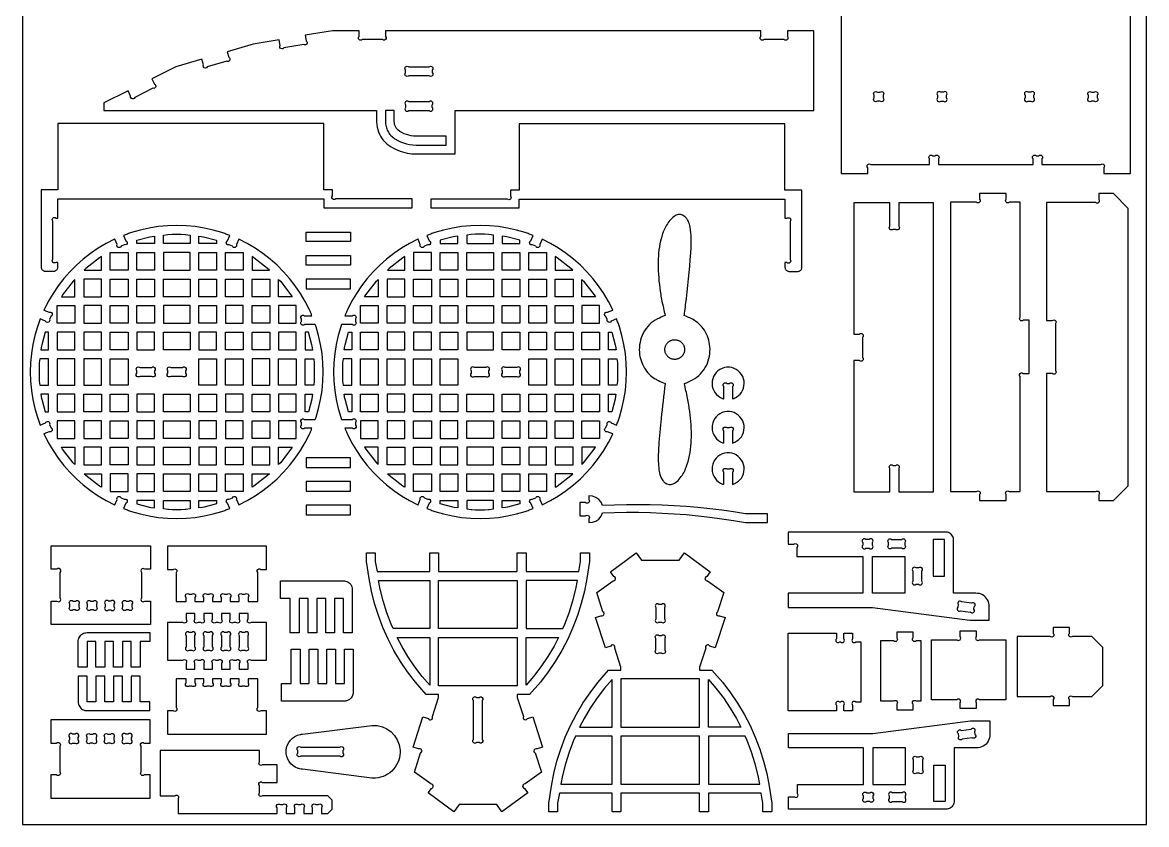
# Model space of a CAD drawing. Extents: x -201 to 561, y -48 to 817.
# Drawn here: x -201 to 561, y -48 to 495 of the extents above; entities that cross this region are included whole.
import ezdxf

# ---------------------------------------------------------------- set-up
doc = ezdxf.new("R2010")
doc.units = 0
doc.header["$MEASUREMENT"] = 0
doc.layers.get('0').update_dxf_attribs({"linetype": 'CONTINUOUS'})
doc.layers.add('SECTIONCUTEDGES', color=18, linetype='CONTINUOUS')

msp = doc.modelspace()

# ---------------------------------------------------------------- linework, layer by layer
for points in [[(560.91, 816.61), (-200.76, 816.61), (-200.76, -48.48), (560.91, -48.48)], [(-159.23, 321.15), (-159.23, 309.15), (-147.23, 309.15), (-147.23, 321.15)], [(-159.23, 303.15), (-159.23, 291.15), (-147.23, 291.15), (-147.23, 303.15)], [(-159.23, 285.15), (-159.23, 273.15), (-147.23, 273.15), (-147.23, 285.15)], [(-123.23, 231.15), (-111.23, 231.15), (-111.23, 243.15), (-123.23, 243.15)], [(-63.23, 243.15), (-63.23, 231.15), (-51.23, 231.15), (-51.23, 243.15)], [(76.31, 243.15), (76.31, 231.15), (64.31, 231.15), (64.31, 243.15)], [(136.31, 231.15), (124.31, 231.15), (124.31, 243.15), (136.31, 243.15)], [(-159.23, 213.15), (-147.23, 213.15), (-147.23, 225.15), (-159.23, 225.15)], [(-123.23, 213.15), (-111.23, 213.15), (-111.23, 225.15), (-123.23, 225.15)], [(136.31, 213.15), (124.31, 213.15), (124.31, 225.15), (136.31, 225.15)], [(-123.23, 189.15), (-123.23, 177.15), (-111.23, 177.15), (-111.23, 189.15)], [(136.31, 189.15), (136.31, 177.15), (124.31, 177.15), (124.31, 189.15)]]:
    msp.add_lwpolyline(points, close=True)
for points in [[(382.42, 445.61), (382.42, 443.85, -1), (380.3, 441.73), (378.55, 441.73, -1), (376.42, 443.85), (376.42, 445.61, -1), (378.55, 447.73), (380.3, 447.73, -1)], [(421.49, 441.73), (423.24, 441.73, 1), (425.36, 443.85), (425.36, 445.61, 1), (423.24, 447.73), (421.49, 447.73, 1), (419.37, 445.61), (419.37, 443.85, 1)], [(480.7, 441.73), (482.46, 441.73, 1), (484.58, 443.85), (484.58, 445.61, 1), (482.46, 447.73), (480.7, 447.73, 1), (478.58, 445.61), (478.58, 443.85, 1)], [(525.39, 441.73), (523.64, 441.73, -1), (521.52, 443.85), (521.52, 445.61, -1), (523.64, 447.73), (525.39, 447.73, -1), (527.52, 445.61), (527.52, 443.85, -1)], [(370.78, 138.68), (373.02, 138.68, 1), (375.14, 140.81), (375.14, 142.56, 1), (373.02, 144.68), (370.78, 144.68, 1), (368.66, 142.56), (368.66, 140.81, 1)], [(-83.92, 71.79), (-83.92, 79.55, 1), (-86.05, 81.67), (-87.8, 81.67, 1), (-89.92, 79.55), (-89.92, 71.79, 1), (-87.8, 69.67), (-86.05, 69.67, 1)], [(-75.8, 69.67), (-74.05, 69.67, 1), (-71.92, 71.79), (-71.92, 79.55, 1), (-74.05, 81.67), (-75.8, 81.67, 1), (-77.92, 79.55), (-77.92, 71.79, 1)], [(-59.92, 71.79), (-59.92, 79.55, 1), (-62.05, 81.67), (-63.8, 81.67, 1), (-65.92, 79.55), (-65.92, 71.79, 1), (-63.8, 69.67), (-62.05, 69.67, 1)], [(-51.8, 69.67), (-50.05, 69.67, 1), (-47.92, 71.79), (-47.92, 79.55, 1), (-50.05, 81.67), (-51.8, 81.67, 1), (-53.92, 79.55), (-53.92, 71.79, 1)], [(230.54, 79.68), (232.29, 79.68, -1), (234.42, 77.56), (234.42, 69.8, -1), (232.29, 67.68), (230.54, 67.68, -1), (228.42, 69.8), (228.42, 77.56, -1)], [(-166.81, 6.72), (-165.05, 6.72, 1), (-162.93, 8.84), (-162.93, 10.59, 1), (-165.05, 12.72), (-166.81, 12.72, 1), (-168.93, 10.59), (-168.93, 8.84, 1)], [(371.19, -26.97), (373.43, -26.97, -1), (375.55, -29.1), (375.55, -30.85, -1), (373.43, -32.97), (371.19, -32.97, -1), (369.07, -30.85), (369.07, -29.1, -1)]]:
    msp.add_lwpolyline(points, format="xyb", close=True)
at = {"layer": 'SECTIONCUTEDGES'}
msp.add_lwpolyline([(353.99, 649.23), (353.99, 392.7), (371.99, 392.7), (371.99, 396.58, -1), (374.12, 398.7), (413.87, 398.7), (413.87, 402.58, -1), (415.99, 404.7), (417.75, 404.7, -1), (419.87, 402.58), (419.87, 398.7), (484.07, 398.7), (484.07, 402.58, -1), (486.19, 404.7), (487.95, 404.7, -1), (490.07, 402.58), (490.07, 398.7), (529.83, 398.7, -1), (531.95, 396.58), (531.95, 392.7), (549.95, 392.7), (549.95, 649.23, -1)], format="xyb", dxfattribs=at)
for points in [[(-145.55, 435.3), (39.18, 435.3, 0.002134), (39.21, 427.61, 0.087341), (40.48, 420.78, 0.074516), (43.43, 415.46, 0.050894), (45.14, 413.64, 0.0521), (50.58, 409.85, 0.105525), (63.13, 406.04, 0.010514), (64.01, 405.99, 0.005257), (65.77, 405.93), (92.36, 405.93), (92.36, 435.3), (335.53, 435.3), (335.53, 489.35), (317.53, 489.35), (317.53, 485.47, -1), (315.41, 483.35), (301.65, 483.35, -1), (299.53, 485.47), (299.53, 489.35), (45.29, 489.35), (45.29, 485.47, -1), (43.17, 483.35), (29.42, 483.35, -1), (27.29, 485.47), (27.29, 489.35), (9.29, 489.35), (-9.1, 486.28), (-8.45, 482.46, -1), (-10.18, 480.01), (-23.74, 477.7, -1), (-26.19, 479.43), (-26.84, 483.26), (-44.49, 480.27), (-62.01, 475.12), (-60.92, 471.4, -1), (-62.35, 468.76), (-75.55, 464.88, -1), (-78.19, 466.32), (-79.28, 470.04), (-96.81, 464.89), (-113.13, 456.69), (-111.39, 453.23, -1), (-112.34, 450.38), (-124.63, 444.21, -1), (-127.48, 445.15), (-129.22, 448.62), (-145.55, 440.43)], [(61, 464.89), (74.76, 464.89, -1), (76.88, 462.77), (76.88, 461.01, -1), (74.76, 458.89), (61, 458.89, -1), (58.87, 461.01), (58.87, 462.77, -1)], [(74.76, 441.3), (61, 441.3, 1), (58.87, 439.18), (58.87, 437.43, 1), (61, 435.3), (74.76, 435.3, 1), (76.88, 437.43), (76.88, 439.18, 1)], [(-187.33, 327.32), (-187.03, 327.06), (-186.7, 326.84), (-186.35, 326.67), (-185.98, 326.54), (-185.6, 326.47), (-185.2, 326.44), (-179.69, 326.44), (-179.3, 326.47), (-178.91, 326.54), (-178.54, 326.67), (-178.19, 326.84), (-177.86, 327.06), (-177.57, 327.32), (-177.31, 327.62), (-177.09, 327.94), (-176.92, 328.29), (-176.79, 328.67), (-176.72, 329.05), (-176.69, 329.44), (-176.69, 332.44), (-178.01, 332.44, -1), (-180.13, 334.56), (-180.13, 360.32, -1), (-178.01, 362.44), (-176.69, 362.44), (-176.69, 375.47), (3.35, 375.47), (3.35, 369.47), (63.39, 369.47), (63.39, 375.47), (11.47, 375.47, -1), (9.35, 377.59), (9.35, 381.47), (3.35, 381.47), (3.35, 426.47), (-176.69, 426.47), (-176.69, 381.47), (-188.2, 381.47), (-188.2, 329.44), (-188.18, 329.05), (-188.1, 328.67), (-187.98, 328.29), (-187.8, 327.94), (-187.58, 327.62)], [(75.85, 369.3), (135.89, 369.3), (135.89, 375.3), (315.93, 375.3), (315.93, 362.27), (317.25, 362.27, -1), (319.37, 360.15), (319.37, 334.39, -1), (317.25, 332.27), (315.93, 332.27), (315.93, 329.27), (315.96, 328.88), (316.03, 328.49), (316.16, 328.12), (316.33, 327.77), (316.55, 327.44), (316.81, 327.15), (317.1, 326.89), (317.43, 326.67), (317.78, 326.5), (318.15, 326.37), (318.54, 326.29), (318.93, 326.27), (324.44, 326.27), (324.84, 326.29), (325.22, 326.37), (325.59, 326.5), (325.94, 326.67), (326.27, 326.89), (326.57, 327.15), (326.82, 327.44), (327.04, 327.77), (327.22, 328.12), (327.34, 328.49), (327.42, 328.88), (327.44, 329.27), (327.44, 381.3), (315.93, 381.3), (315.93, 426.3), (135.89, 426.3), (135.89, 381.3), (129.89, 381.3), (129.89, 377.42, -1), (127.77, 375.3), (75.85, 375.3)], [(428.13, 177.17), (445.7, 177.17, -1), (447.82, 175.05), (447.82, 171.17), (465.83, 171.17), (465.83, 175.05, -1), (467.95, 177.17), (475.31, 177.17), (475.31, 255.04, -1), (477.43, 257.16), (481.31, 257.16), (481.31, 293.16), (477.43, 293.16, -1), (475.31, 295.28), (475.31, 373.14), (467.95, 373.14, -1), (465.83, 375.27), (465.83, 379.14), (447.82, 379.14), (447.82, 375.27, -1), (445.7, 373.14), (428.13, 373.14)], [(493.17, 177.06), (526.42, 177.06, -1), (528.54, 174.94), (528.54, 171.06), (538.56, 171.06), (548.57, 181.07), (548.57, 369.01), (538.56, 379.03), (528.54, 379.03), (528.54, 375.15, -1), (526.42, 373.03), (493.17, 373.03), (493.17, 293.04), (497.05, 293.04, -1), (499.17, 290.92), (499.17, 259.16, -1), (497.05, 257.04), (493.17, 257.04)], [(362.53, 176.85), (386.99, 176.85), (386.99, 192.73, -1), (389.11, 194.86), (390.87, 194.86, -1), (392.99, 192.73), (392.99, 176.85), (416.57, 176.85), (416.57, 372.82), (392.99, 372.82), (392.99, 356.93, -1), (390.87, 354.81), (389.11, 354.81, -1), (386.99, 356.93), (386.99, 372.82), (362.53, 372.82), (362.53, 283.84), (366.41, 283.84, -1), (368.53, 281.71), (368.53, 267.95, -1), (366.41, 265.83), (362.53, 265.83)], [(247.77, 250.25, 0.012814), (253.25, 252.86, 0.085914), (258.77, 256.98, 0.076352), (262.67, 262.6, 0.135164), (265.05, 275.33, 0.121603), (261.31, 286.38, 0.128291), (253.2, 293.91, 0.017184), (251.48, 294.75, 0.007976), (247.71, 296.38, 0.007834), (247.71, 296.42, -0.023506), (247.71, 296.46, -0.019175), (247.85, 297.91, 0.003968), (248.61, 303.68, 0.011178), (252.12, 338.73, 0.026495), (252.37, 348.63, 0.033037), (251.63, 356.36, 0.066175), (250.51, 360.09, 0.057683), (249.24, 362.21, 0.071733), (247.81, 363.6), (246.48, 364.37), (245.05, 364.78), (243.62, 364.77), (242.22, 364.35, 0.062361), (240.75, 363.49, 0.061497), (237.43, 360.24, 0.08401), (233.46, 353.07, 0.06761), (230.11, 336.82, 0.025167), (229.96, 328.91, 0.032023), (231.72, 310.7, 0.010958), (232.55, 306.2, 0.005026), (234.68, 296.44, 0.014369), (229.52, 294.1, 0.083555), (224.09, 290.22, 0.076766), (219.91, 284.48, 0.139856), (217.3, 271.49, 0.11486), (220.69, 260.85, 0.123917), (228.01, 253.49, 0.022471), (230.13, 252.34, 0.010705), (234.73, 250.24, 0.003396), (231.97, 226.62, 0.010881), (230.35, 208.26, 0.025112), (230.15, 196.15, 0.035354), (230.71, 190.82, 0.054853), (231.97, 186.52, 0.086229), (233.51, 184.11, 0.024265), (234.07, 183.55, 0.026496), (234.63, 183.1), (235.96, 182.33), (237.39, 181.91), (238.83, 181.93), (240.22, 182.35, 0.062362), (241.69, 183.2, 0.061498), (245.01, 186.45, 0.08401), (248.98, 193.63, 0.067609), (252.34, 209.88, 0.025165), (252.48, 217.78, 0.032019), (250.72, 235.99, 0.010958), (249.89, 240.49, 0.005025)], [(-138.23, 168.18), (-136.71, 171.75, -1), (-133.93, 172.87), (-131.84, 171.98, -1), (-130.72, 169.2), (-132.24, 165.63, -0.003882), (-129.56, 164.65, 0.011648), (-126.87, 163.7), (-120.93, 161.98), (-114.9, 160.63), (-108.76, 159.65), (-102.54, 159.06), (-96.23, 158.85), (-89.93, 159.06), (-83.7, 159.65), (-77.57, 160.63), (-71.53, 161.98), (-65.6, 163.7, 0.011648), (-62.91, 164.65, -0.003882), (-60.23, 165.63), (-61.75, 169.2, -1), (-60.63, 171.98), (-58.53, 172.87, -1), (-55.75, 171.75), (-54.23, 168.18, -0.003922), (-54.15, 168.22, 0.011767), (-54.07, 168.25), (-48.46, 171.1), (-43.02, 174.31), (-37.83, 177.84), (-32.91, 181.67), (-28.25, 185.78), (-23.86, 190.16), (-19.76, 194.82), (-15.93, 199.74), (-12.4, 204.94), (-9.19, 210.38), (-6.34, 215.98, 0.011769), (-5.45, 218.01, -0.003923), (-4.59, 220.05), (-9.67, 220.05, -1), (-11.79, 222.17), (-11.79, 223.93, -1), (-9.67, 226.05), (-2.32, 226.05, -0.003873), (-2.05, 226.79, 0.011621), (-1.78, 227.54), (-0.07, 233.46), (1.28, 239.49), (2.26, 245.62), (2.86, 251.84), (3.06, 258.15), (2.86, 264.45), (2.26, 270.68), (1.28, 276.81), (-0.07, 282.84), (-1.79, 288.78, 0.011648), (-2.05, 289.51, -0.003882), (-2.32, 290.24), (-9.67, 290.24, -1), (-11.79, 292.37), (-11.79, 294.12, -1), (-9.67, 296.24), (-4.59, 296.24, -0.003932), (-5.45, 298.28, 0.011797), (-6.34, 300.31), (-9.19, 305.91), (-12.39, 311.35), (-15.93, 316.55), (-19.76, 321.47), (-23.86, 326.12), (-28.25, 330.51), (-32.91, 334.62), (-37.83, 338.45), (-43.02, 341.98), (-48.46, 345.19), (-54.07, 348.04, 0.011767), (-54.15, 348.07, -0.003922), (-54.23, 348.11), (-55.75, 344.54, -1), (-58.53, 343.42), (-60.63, 344.31, -1), (-61.75, 347.09), (-60.23, 350.66, -0.003882), (-62.91, 351.64, 0.011648), (-65.6, 352.59), (-71.53, 354.31), (-77.57, 355.66), (-83.7, 356.64), (-89.93, 357.23), (-96.23, 357.44), (-102.54, 357.23), (-108.76, 356.64), (-114.9, 355.66), (-120.93, 354.31), (-126.87, 352.59, 0.011648), (-129.56, 351.64, -0.003882), (-132.24, 350.66), (-130.72, 347.09, -1), (-131.84, 344.31), (-133.93, 343.42, -1), (-136.71, 344.54), (-138.23, 348.11, -0.003922), (-138.31, 348.07, 0.011767), (-138.39, 348.04), (-144, 345.19), (-149.44, 341.98), (-154.63, 338.45), (-159.56, 334.62), (-164.21, 330.51), (-168.61, 326.12), (-172.71, 321.47), (-176.53, 316.55), (-180.07, 311.35), (-183.28, 305.91), (-186.13, 300.3, 0.011798), (-186.16, 300.23, -0.003933), (-186.2, 300.15), (-182.63, 298.63, -1), (-181.5, 295.84), (-182.4, 293.75, -1), (-185.18, 292.63), (-188.75, 294.15, -0.003882), (-189.73, 291.47, 0.011648), (-190.67, 288.78), (-192.4, 282.84), (-193.75, 276.81), (-194.73, 270.68), (-195.32, 264.45), (-195.52, 258.15), (-195.32, 251.84), (-194.73, 245.62), (-193.75, 239.49), (-192.4, 233.46), (-190.68, 227.54, 0.011621), (-189.73, 224.83, -0.003873), (-188.75, 222.14), (-185.18, 223.66, -1), (-182.4, 222.54), (-181.5, 220.45, -1), (-182.63, 217.66), (-186.2, 216.15, -0.003923), (-186.16, 216.06, 0.01177), (-186.13, 215.98), (-183.28, 210.38), (-180.07, 204.94), (-176.53, 199.74), (-172.71, 194.82), (-168.6, 190.16), (-164.21, 185.78), (-159.56, 181.67), (-154.63, 177.84), (-149.44, 174.31), (-144, 171.1), (-138.39, 168.25, 0.011767), (-138.31, 168.22, -0.003922)], [(145.31, 165.63), (143.79, 169.2, -1), (144.91, 171.98), (147.01, 172.87, -1), (149.79, 171.75), (151.31, 168.18, -0.003922), (151.39, 168.22, 0.011767), (151.47, 168.25), (157.08, 171.1), (162.51, 174.31), (167.7, 177.84), (172.63, 181.67), (177.29, 185.78), (181.67, 190.16), (185.78, 194.82), (189.61, 199.74), (193.14, 204.94), (196.35, 210.38), (199.2, 215.98, 0.01177), (199.23, 216.06, -0.003923), (199.27, 216.15), (195.7, 217.66, -1), (194.58, 220.45), (195.47, 222.54, -1), (198.25, 223.66), (201.82, 222.14, -0.003873), (202.81, 224.83, 0.011621), (203.75, 227.54), (205.47, 233.46), (206.82, 239.49), (207.8, 245.62), (208.4, 251.84), (208.6, 258.15), (208.4, 264.45), (207.8, 270.68), (206.82, 276.81), (205.47, 282.84), (203.75, 288.78, 0.011648), (202.8, 291.47, -0.003882), (201.82, 294.15), (198.25, 292.63, -1), (195.47, 293.75), (194.58, 295.84, -1), (195.7, 298.63), (199.27, 300.15, -0.003933), (199.24, 300.23, 0.011798), (199.2, 300.3), (196.35, 305.91), (193.15, 311.35), (189.61, 316.55), (185.78, 321.47), (181.68, 326.12), (177.29, 330.51), (172.63, 334.62), (167.7, 338.45), (162.51, 341.98), (157.08, 345.19), (151.47, 348.04, 0.011767), (151.39, 348.07, -0.003922), (151.31, 348.11), (149.79, 344.54, -1), (147.01, 343.42), (144.91, 344.31, -1), (143.79, 347.09), (145.31, 350.66, -0.003882), (142.63, 351.64, 0.011648), (139.94, 352.59), (134.01, 354.31), (127.97, 355.66), (121.84, 356.64), (115.61, 357.23), (109.31, 357.44), (103, 357.23), (96.77, 356.64), (90.64, 355.66), (84.61, 354.31), (78.67, 352.59, 0.011648), (75.98, 351.64, -0.003882), (73.3, 350.66), (74.82, 347.09, -1), (73.7, 344.31), (71.61, 343.42, -1), (68.82, 344.54), (67.31, 348.11, -0.003922), (67.23, 348.07, 0.011767), (67.15, 348.04), (61.54, 345.19), (56.1, 341.98), (50.91, 338.45), (45.98, 334.62), (41.32, 330.51), (36.93, 326.12), (32.83, 321.47), (29, 316.55), (25.47, 311.35), (22.26, 305.91), (19.41, 300.3, 0.011798), (18.52, 298.28, -0.003932), (17.66, 296.24), (22.74, 296.24, -1), (24.86, 294.12), (24.86, 292.37, -1), (22.74, 290.24), (15.39, 290.24, -0.003882), (15.12, 289.51, 0.011648), (14.87, 288.78), (13.14, 282.84), (11.79, 276.81), (10.81, 270.68), (10.22, 264.45), (10.01, 258.15), (10.22, 251.84), (10.81, 245.62), (11.79, 239.49), (13.14, 233.46), (14.86, 227.54, 0.011621), (15.12, 226.79, -0.003873), (15.39, 226.05), (22.74, 226.05, -1), (24.86, 223.93), (24.86, 222.17, -1), (22.74, 220.05), (17.66, 220.05, -0.003923), (18.52, 218.01, 0.01177), (19.41, 215.98), (22.26, 210.38), (25.47, 204.94), (29, 199.74), (32.83, 194.82), (36.94, 190.16), (41.32, 185.78), (45.98, 181.67), (50.91, 177.84), (56.1, 174.31), (61.54, 171.1), (67.15, 168.25, 0.011767), (67.23, 168.22, -0.003922), (67.31, 168.18), (68.82, 171.75, -1), (71.61, 172.87), (73.7, 171.98, -1), (74.82, 169.2), (73.3, 165.63, -0.003873), (75.99, 164.64, 0.011621), (78.7, 163.7), (84.62, 161.98), (90.64, 160.63), (96.77, 159.65), (103, 159.06), (109.31, 158.85), (115.61, 159.06), (121.84, 159.65), (127.97, 160.63), (133.99, 161.98), (139.91, 163.7, 0.011621), (142.62, 164.64, -0.003873)], [(-121.11, 261.15), (-113.35, 261.15, -1), (-111.23, 259.02), (-111.23, 257.27, -1), (-113.35, 255.15), (-121.11, 255.15, -1), (-123.23, 257.27), (-123.23, 259.02, -1)], [(-100.13, 261.15), (-92.37, 261.15, -1), (-90.25, 259.02), (-90.25, 257.27, -1), (-92.37, 255.15), (-100.13, 255.15, -1), (-102.25, 257.27), (-102.25, 259.02, -1)], [(113.2, 261.15), (105.44, 261.15, 1), (103.32, 259.02), (103.32, 257.27, 1), (105.44, 255.15), (113.2, 255.15, 1), (115.32, 257.27), (115.32, 259.02, 1)], [(136.31, 257.27), (136.31, 259.02, 1), (134.18, 261.15), (126.43, 261.15, 1), (124.31, 259.02), (124.31, 257.27, 1), (126.43, 255.15), (134.18, 255.15, 1)], [(274.41, 239.99), (274.41, 248.31, -1), (276.53, 250.43), (278.29, 250.43, -1), (280.41, 248.31), (280.41, 240.01, 0.063472), (283.33, 241.39, 0.13308), (287.08, 245.53, 0.691874), (273.36, 260.62, 0.691227), (273.7, 240.22, 0.012807), (274.06, 240.1, -0.004269)], [(274.41, 209.99), (274.41, 218.31, -1), (276.53, 220.43), (278.29, 220.43, -1), (280.41, 218.31), (280.41, 210.01, 0.063472), (283.33, 211.39, 0.13308), (287.08, 215.53, 0.691874), (273.36, 230.62, 0.691227), (273.7, 210.22, 0.012807), (274.06, 210.1, -0.004269)], [(274.41, 181.99), (274.41, 190.31, -1), (276.53, 192.43), (278.29, 192.43, -1), (280.41, 190.31), (280.41, 182.01, 0.063472), (283.33, 183.39, 0.13308), (287.08, 187.53, 0.691874), (273.36, 202.62, 0.691227), (273.7, 182.22, 0.012807), (274.06, 182.1, -0.004269)], [(176.93, 160.63), (180.81, 160.63, -1), (182.93, 158.51), (182.93, 156.13), (185.39, 156.28), (187.72, 157.1), (189.75, 158.51), (191.31, 160.42), (192.3, 162.68), (200.39, 162.97), (208.49, 163.1), (216.59, 163.08), (224.69, 162.91), (232.78, 162.59), (240.87, 162.11), (248.95, 161.49), (257.01, 160.72), (265.06, 159.79), (273.09, 158.72), (281.09, 157.5), (289.08, 156.13), (304.19, 156.13), (304.19, 162.13), (289.08, 162.13), (281.08, 163.41), (273.07, 164.54), (265.03, 165.52), (256.98, 166.35), (248.92, 167.04), (240.84, 167.57), (232.75, 167.95), (224.66, 168.17), (216.57, 168.25), (208.47, 168.18), (200.38, 167.95), (192.3, 167.58), (191.31, 169.84), (189.75, 171.75), (187.72, 173.16), (185.39, 173.98), (182.93, 174.13), (182.93, 171.75, -1), (180.81, 169.63), (176.93, 169.63)], [(317.98, 98.6), (375.13, 98.6), (441.13, 90.03), (454.33, 90.03), (454.33, 99.11), (454.3, 100.32), (454.11, 101.51), (453.75, 102.66), (453.24, 103.75), (452.59, 104.76), (451.8, 105.67), (450.89, 106.46), (449.88, 107.11), (448.79, 107.63), (447.63, 107.98), (446.45, 108.17), (445.24, 108.2), (430.13, 108.2), (430.13, 144.18), (430.12, 144.92), (430.01, 145.64), (429.8, 146.34), (429.49, 147.01), (429.09, 147.62), (428.61, 148.17), (428.06, 148.65), (427.45, 149.05), (426.78, 149.36), (426.08, 149.57), (425.36, 149.68), (424.63, 149.68), (317.98, 149.68), (317.98, 141.43), (321.86, 141.43, -1), (323.98, 139.31), (323.98, 133.18), (368.66, 133.18), (368.66, 108.2), (317.98, 108.2)], [(388.25, 144.68), (395.01, 144.68, -1), (397.13, 142.56), (397.13, 140.81, -1), (395.01, 138.68), (388.25, 138.68, -1), (386.13, 140.81), (386.13, 142.56, -1)], [(-181.26, 87.09), (-181.26, 102.9), (-177.39, 102.9, 1), (-175.26, 105.02), (-175.26, 122.38, 1), (-177.39, 124.5), (-181.26, 124.5), (-181.26, 140.3), (-114.06, 140.3), (-114.06, 124.5), (-117.94, 124.5, 1), (-120.06, 122.38), (-120.06, 105.02, 1), (-117.94, 102.9), (-114.06, 102.9), (-114.06, 87.09)], [(-102.52, 124.31), (-98.65, 124.31, -1), (-96.52, 122.19), (-96.52, 102.71), (-89.95, 102.71), (-89.95, 105.44, -1), (-87.83, 107.57), (-86.05, 107.57, -1), (-83.92, 105.44), (-83.92, 102.71), (-77.92, 102.71), (-77.92, 105.44, -1), (-75.8, 107.57), (-74.05, 107.57, -1), (-71.92, 105.44), (-71.92, 102.71), (-65.92, 102.71), (-65.92, 105.44, -1), (-63.8, 107.57), (-62.05, 107.57, -1), (-59.92, 105.44), (-59.92, 102.71), (-53.92, 102.71), (-53.92, 105.44, -1), (-51.8, 107.57), (-50.05, 107.57, -1), (-47.92, 105.44), (-47.92, 102.71), (-41.32, 102.71), (-41.32, 122.19, -1), (-39.2, 124.31), (-35.32, 124.31), (-35.32, 140.12), (-102.52, 140.12)], [(183.39, 135.65), (183.39, 129.65), (181.6, 118.21), (179.97, 109.72), (177.86, 101.35), (175.27, 93.11), (172.2, 85.03), (168.68, 77.15), (164.7, 69.48), (160.29, 62.05), (155.45, 54.9), (150.21, 48.03), (142.89, 39.51), (134.45, 39.51), (134.45, 37.66), (138.68, 24.64, 1), (141.35, 23.28), (145.04, 24.48), (151.71, 3.93), (148.03, 2.74, 1), (146.66, 0.06), (150.89, -12.96), (139.82, -21, 1), (139.35, -23.96), (141.63, -27.1), (124.16, -39.8), (120.63, -34.94), (95.05, -34.94), (91.52, -39.8), (74.05, -27.1), (76.33, -23.96, 1), (75.86, -21), (64.79, -12.96), (69.02, 0.06, 1), (67.65, 2.74), (63.97, 3.93), (70.64, 24.48), (74.33, 23.28, 1), (77, 24.64), (81.23, 37.65), (81.23, 39.51), (72.79, 39.51), (65.47, 48.03), (60.23, 54.9), (55.39, 62.05), (50.98, 69.48), (47, 77.15), (43.48, 85.03), (40.41, 93.11), (37.82, 101.35), (35.71, 109.72), (34.08, 118.21), (32.29, 129.65), (32.29, 135.65), (38.29, 135.65), (38.29, 129.65), (39.49, 122.95), (75.24, 122.95), (75.24, 135.65), (81.23, 135.65), (81.23, 122.95), (134.45, 122.95), (134.45, 135.65), (140.45, 135.65), (140.45, 122.95), (176.19, 122.95), (177.39, 129.65), (177.39, 135.65)], [(161.87, -39.94), (155.87, -39.94), (155.87, -33.94), (157.66, -22.49), (159.28, -14.01), (161.39, -5.63), (163.99, 2.61), (167.05, 10.68), (170.58, 18.57), (174.56, 26.24), (178.97, 33.66), (183.81, 40.82), (189.05, 47.69), (196.37, 56.21), (204.81, 56.21), (204.81, 58.06), (200.58, 71.08, 1), (197.91, 72.44), (194.22, 71.24), (187.54, 91.78), (191.23, 92.98, 1), (192.59, 95.65), (188.36, 108.67), (199.43, 116.72, 1), (199.9, 119.68), (197.62, 122.82), (215.1, 135.51), (218.62, 130.66), (244.21, 130.66), (247.73, 135.51), (265.21, 122.82), (262.93, 119.68, 1), (263.4, 116.72), (274.47, 108.67), (270.24, 95.65, 1), (271.6, 92.98), (275.29, 91.78), (268.62, 71.24), (264.93, 72.44, 1), (262.25, 71.08), (258.02, 58.06), (258.02, 56.21), (266.46, 56.21), (273.79, 47.69), (279.03, 40.82), (283.86, 33.66), (288.28, 26.24), (292.25, 18.57), (295.78, 10.68), (298.84, 2.61), (301.44, -5.63), (303.55, -14.01), (305.18, -22.49), (306.96, -33.94), (306.96, -39.94), (300.96, -39.94), (300.96, -33.94), (299.77, -27.23), (264.02, -27.23), (264.02, -39.94), (258.02, -39.94), (258.02, -27.23), (204.81, -27.23), (204.81, -39.94), (198.81, -39.94), (198.81, -27.23), (163.07, -27.23), (161.87, -33.94)], [(402.63, 123.23), (402.63, 116.48, 1), (404.75, 114.36), (406.51, 114.36, 1), (408.63, 116.48), (408.63, 123.23, 1), (406.51, 125.36), (404.75, 125.36, 1)], [(-19.28, 81.47), (-19.28, 104.75), (-25.88, 104.75), (-25.88, 116.75), (16.72, 116.75, -0.118357), (19.66, 115.94, -0.238349), (22.67, 111.53, -0.016364), (22.69, 111.27, -0.008181), (22.72, 110.75), (22.72, 81.47), (16.72, 81.47), (16.72, 104.75), (10.72, 104.75), (10.72, 81.47), (4.72, 81.47), (4.72, 104.75), (-1.28, 104.75), (-1.28, 81.47), (-7.28, 81.47), (-7.28, 104.75), (-13.28, 104.75), (-13.28, 81.47)], [(-162.66, 100.78), (-162.66, 99.02, -1), (-164.79, 96.9), (-166.54, 96.9, -1), (-168.66, 99.02), (-168.66, 100.78, -1), (-166.54, 102.9), (-164.79, 102.9, -1)], [(-154.54, 102.9), (-152.79, 102.9, -1), (-150.66, 100.78), (-150.66, 99.02, -1), (-152.79, 96.9), (-154.54, 96.9, -1), (-156.66, 99.02), (-156.66, 100.78, -1)], [(-144.66, 100.78), (-144.66, 99.02, 1), (-142.54, 96.9), (-140.79, 96.9, 1), (-138.66, 99.02), (-138.66, 100.78, 1), (-140.79, 102.9), (-142.54, 102.9, 1)], [(-130.54, 102.9), (-128.79, 102.9, -1), (-126.66, 100.78), (-126.66, 99.02, -1), (-128.79, 96.9), (-130.54, 96.9, -1), (-132.66, 99.02), (-132.66, 100.78, -1)], [(228.42, 98.55), (228.42, 90.79, 1), (230.54, 88.67), (232.29, 88.67, 1), (234.42, 90.79), (234.42, 98.55, 1), (232.29, 100.67), (230.54, 100.67, 1)], [(434.91, 96.38), (441.61, 95.51, 1), (443.98, 97.34), (444.21, 99.08, 1), (442.38, 101.46), (435.68, 102.33, 1), (433.3, 100.5), (433.08, 98.76, 1)], [(-102.52, 62.88), (-92.07, 62.88, -1), (-89.95, 60.76), (-89.95, 56.88), (-83.92, 56.88), (-83.92, 60.76, -1), (-81.8, 62.88), (-80.05, 62.88, -1), (-77.92, 60.76), (-77.92, 56.88), (-71.92, 56.88), (-71.92, 60.76, -1), (-69.8, 62.88), (-68.05, 62.88, -1), (-65.92, 60.76), (-65.92, 56.88), (-59.92, 56.88), (-59.92, 60.76, -1), (-57.8, 62.88), (-56.05, 62.88, -1), (-53.92, 60.76), (-53.92, 56.88), (-47.92, 56.88), (-47.92, 60.76, -1), (-45.8, 62.88), (-35.32, 62.88), (-35.32, 88.46), (-45.8, 88.46, -1), (-47.92, 90.58), (-47.92, 94.46), (-53.92, 94.46), (-53.92, 90.58, -1), (-56.05, 88.46), (-57.8, 88.46, -1), (-59.92, 90.58), (-59.92, 94.46), (-65.92, 94.46), (-65.92, 90.58, -1), (-68.05, 88.46), (-69.8, 88.46, -1), (-71.92, 90.58), (-71.92, 94.46), (-77.92, 94.46), (-77.92, 90.58, -1), (-80.05, 88.46), (-81.8, 88.46, -1), (-83.92, 90.58), (-83.92, 94.46), (-89.92, 94.46), (-89.92, 90.58, -1), (-92.05, 88.46), (-102.52, 88.46)], [(473.33, 38.26), (495.58, 38.26, -1), (497.71, 36.14), (497.71, 32.26), (508.71, 32.26), (508.71, 36.14, -1), (510.83, 38.26), (523.79, 38.26), (531.3, 45.77), (531.3, 71.43), (523.79, 78.94), (510.83, 78.94, -1), (508.71, 81.06), (508.71, 84.94), (497.71, 84.94), (497.71, 81.06, -1), (495.58, 78.94), (473.33, 78.94)], [(355.77, 28.52), (355.77, 32.4, 1), (353.65, 34.52), (352.89, 34.52, 1), (350.77, 32.4), (350.77, 28.52), (318.14, 28.52), (318.14, 81.21), (350.77, 81.21), (350.77, 77.33, 1), (352.89, 75.21), (353.65, 75.21, 1), (355.77, 77.33), (355.77, 81.21), (361.77, 81.21), (361.77, 77.33, 1), (363.89, 75.21), (367.27, 75.21), (367.27, 34.52), (363.89, 34.52, 1), (361.77, 32.4), (361.77, 28.52)], [(380.68, 35.22), (389.56, 35.22, -1), (391.68, 33.1), (391.68, 29.22), (402.68, 29.22), (402.68, 33.1, -1), (404.81, 35.22), (408.18, 35.22), (408.18, 75.91), (404.81, 75.91, -1), (402.68, 78.03), (402.68, 81.91), (391.68, 81.91), (391.68, 78.03, -1), (389.56, 75.91), (380.68, 75.91)], [(434.57, 30.04), (434.57, 33.92, 1), (432.44, 36.04), (415.23, 36.04), (415.21, 76.72), (432.43, 76.72, 1), (434.55, 78.84), (434.55, 82.72), (445.55, 82.72), (445.55, 78.84, 1), (447.67, 76.72), (465.59, 76.72), (465.59, 36.04), (447.69, 36.04, 1), (445.57, 33.92), (445.57, 30.04)], [(-25.2, 35.13), (-25.2, 47.13), (-18.6, 47.13), (-18.6, 70.41), (-12.6, 70.41), (-12.6, 47.13), (-6.6, 47.13), (-6.6, 70.41), (-0.6, 70.41), (-0.6, 47.13), (5.4, 47.13), (5.4, 70.41), (11.4, 70.41), (11.4, 47.13), (17.4, 47.13), (17.4, 70.41), (23.4, 70.41), (23.4, 41.13, -0.118358), (22.59, 38.19, -0.238347), (18.18, 35.18, -0.016364), (17.92, 35.15, -0.008182), (17.4, 35.13)], [(-96.52, 50.23), (-96.52, 30.75, -1), (-98.65, 28.63), (-102.52, 28.63), (-102.52, 12.83), (-35.32, 12.83), (-35.32, 28.63), (-39.2, 28.63, -1), (-41.32, 30.75), (-41.32, 50.23), (-47.92, 50.23), (-47.92, 47.5, -1), (-50.05, 45.38), (-51.8, 45.38, -1), (-53.92, 47.5), (-53.92, 50.23), (-59.92, 50.23), (-59.92, 47.5, -1), (-62.05, 45.38), (-63.8, 45.38, -1), (-65.92, 47.5), (-65.92, 50.23), (-71.92, 50.23), (-71.92, 47.5, -1), (-74.05, 45.38), (-75.8, 45.38, -1), (-77.92, 47.5), (-77.92, 50.23), (-83.92, 50.23), (-83.92, 47.5, -1), (-86.05, 45.38), (-87.83, 45.38, -1), (-89.95, 47.5), (-89.95, 50.23)], [(104.84, 9.17), (104.84, 35.53, -1), (106.96, 37.65), (108.72, 37.65, -1), (110.84, 35.53), (110.84, 9.17, -1), (108.72, 7.05), (106.96, 7.05, -1)], [(-181.53, -30.69), (-114.33, -30.69), (-114.33, -14.88), (-118.21, -14.88, -1), (-120.33, -12.76), (-120.33, 4.59, -1), (-118.21, 6.72), (-114.33, 6.72), (-114.33, 22.53), (-181.53, 22.53), (-181.53, 6.72), (-177.65, 6.72, -1), (-175.53, 4.59), (-175.53, -12.76, -1), (-177.65, -14.88), (-181.53, -14.88)], [(36.07, 18.7, -0.413459), (55.07, 1.99, -0.414214), (38.41, -17, -0.016364), (37.26, -17.04, -0.015719), (36.07, -17), (-10.99, -11.05, -0.017008), (-13.02, -10.72, -0.032737), (-14.04, -10.44, -0.767327), (-12.54, 12.54, -0.024226), (-11.77, 12.66, 0.007215), (-10.99, 12.75)], [(318.39, -37.97), (318.39, -29.72), (322.27, -29.72, 1), (324.39, -27.6), (324.39, -21.47), (369.07, -21.47), (369.07, 3.51), (318.39, 3.51), (318.39, 13.11), (375.53, 13.11), (441.54, 21.68), (454.74, 21.68), (454.74, 12.6), (454.71, 11.39), (454.52, 10.2), (454.16, 9.05), (453.65, 7.96), (452.99, 6.95), (452.2, 6.04), (451.29, 5.25), (450.28, 4.6), (449.19, 4.08), (448.04, 3.73), (446.85, 3.54), (445.65, 3.51), (430.53, 3.51), (430.53, -32.47), (430.53, -33.21), (430.42, -33.93), (430.21, -34.63), (429.9, -35.29), (429.5, -35.91), (429.02, -36.46), (428.47, -36.94), (427.85, -37.34), (427.19, -37.65), (426.49, -37.86), (425.77, -37.97), (425.03, -37.97)], [(435.31, 15.33), (442.01, 16.2, -1), (444.39, 14.37), (444.62, 12.63, -1), (442.79, 10.25), (436.09, 9.38, -1), (433.71, 11.21), (433.48, 12.95, -1)], [(-154.81, 12.72), (-153.05, 12.72, -1), (-150.93, 10.59), (-150.93, 8.84, -1), (-153.05, 6.72), (-154.81, 6.72, -1), (-156.93, 8.84), (-156.93, 10.59, -1)], [(-142.81, 12.72), (-141.05, 12.72, -1), (-138.93, 10.59), (-138.93, 8.84, -1), (-141.05, 6.72), (-142.81, 6.72, -1), (-144.93, 8.84), (-144.93, 10.59, -1)], [(-132.93, 10.59), (-132.93, 8.84, 1), (-130.81, 6.72), (-129.05, 6.72, 1), (-126.93, 8.84), (-126.93, 10.59, 1), (-129.05, 12.72), (-130.81, 12.72, 1)], [(-107.35, -29.01), (-97.47, -29.01, -1), (-95.35, -31.13), (-95.35, -41.01), (-28.15, -41.01), (-28.15, -37.13, -1), (-26.02, -35.01), (-24.27, -35.01, -1), (-22.15, -37.13), (-22.15, -41.01), (-16.15, -41.01), (-16.15, -37.13, -1), (-14.02, -35.01), (-12.27, -35.01, -1), (-10.15, -37.13), (-10.15, -41.01), (-4.15, -41.01), (-4.15, -37.13, -1), (-2.02, -35.01), (-0.27, -35.01, -1), (1.85, -37.13), (1.85, -41.01), (6.05, -41.01), (9.05, -38.01), (9.05, -32.01), (6.05, -29.01), (-38.02, -29.01, -1), (-40.15, -26.88), (-40.15, -22.14, -1), (-38.02, -20.02), (-28.15, -20.02), (-28.15, -8.02), (-38.02, -8.02, -1), (-40.15, -5.9), (-40.15, 1.6), (-107.35, 1.6)], [(14.23, -2.15), (-12.13, -2.15, -1), (-14.26, -0.03), (-14.26, 1.73, -1), (-12.13, 3.85), (14.23, 3.85, -1), (16.35, 1.73), (16.35, -0.03, -1)], [(405.16, -2.65), (406.91, -2.65, -1), (409.03, -4.77), (409.03, -11.52, -1), (406.91, -13.65), (405.16, -13.65, -1), (403.03, -11.52), (403.03, -4.77, -1)], [(388.66, -32.97), (395.41, -32.97, 1), (397.53, -30.85), (397.53, -29.1, 1), (395.41, -26.97), (388.66, -26.97, 1), (386.53, -29.1), (386.53, -30.85, 1)]]:
    msp.add_lwpolyline(points, format="xyb", close=True, dxfattribs=at)
for points in [[(52.75, 423.05), (52.65, 423.18), (52.38, 423.61), (52.14, 424.05), (51.92, 424.51), (51.73, 424.98), (51.56, 425.46), (51.43, 425.95), (51.32, 426.45), (51.25, 426.95), (51.2, 427.45), (51.18, 428.14), (51.18, 435.3), (45.18, 435.3), (45.18, 428.05), (45.21, 427.1), (45.29, 426.24), (45.42, 425.38), (45.59, 424.53), (45.82, 423.7), (46.1, 422.88), (46.43, 422.08), (46.8, 421.3), (47.22, 420.54), (47.68, 419.81), (48.19, 419.11), (48.52, 418.7), (49.94, 417.47), (51.66, 416.21), (53.49, 415.1), (55.4, 414.15), (57.38, 413.36), (59.43, 412.74), (61.52, 412.29), (63.64, 412.03), (65.9, 411.93), (86.36, 411.93), (86.36, 417.93), (66.03, 417.93), (64.14, 418.01), (62.52, 418.21), (60.93, 418.56), (59.37, 419.03), (57.85, 419.63), (56.39, 420.36), (55, 421.21), (53.68, 422.17), (53.05, 422.72)], [(-105.23, 345.15), (-105.23, 350.94), (-102.16, 351.34), (-99.23, 351.44), (-93.23, 351.44), (-90.3, 351.34), (-87.23, 350.94), (-87.23, 345.15)], [(-8.48, 352.98), (21.52, 352.98), (21.52, 346.46), (-8.48, 346.46)], [(103.38, 351.34), (100.31, 350.94), (100.31, 345.15), (118.31, 345.15), (118.31, 350.94), (115.24, 351.34), (112.31, 351.44), (106.31, 351.44)], [(-123.23, 345.15), (-123.23, 347.37), (-114.45, 349.73), (-111.23, 350.15), (-111.23, 345.15)], [(-81.23, 345.15), (-81.23, 350.15), (-78.02, 349.73), (-69.23, 347.37), (-69.23, 345.15)], [(82.31, 345.15), (94.31, 345.15), (94.31, 350.15), (91.09, 349.73), (82.31, 347.37)], [(124.31, 350.15), (124.31, 345.15), (136.31, 345.15), (136.31, 347.37), (127.52, 349.73)], [(-159, 327.15), (-147.23, 327.15), (-147.23, 336.34), (-148.5, 335.49), (-157.8, 328.35)], [(-141.23, 327.15), (-141.23, 339.15), (-129.23, 339.15), (-129.23, 327.15)], [(-123.23, 327.15), (-123.23, 339.15), (-111.23, 339.15), (-111.23, 327.15)], [(-105.23, 327.15), (-87.23, 327.15), (-87.23, 339.15), (-105.23, 339.15)], [(-81.23, 327.15), (-81.23, 339.15), (-69.23, 339.15), (-69.23, 327.15)], [(-63.23, 327.15), (-63.23, 339.15), (-51.23, 339.15), (-51.23, 327.15)], [(-45.23, 336.34), (-45.23, 327.15), (-33.46, 327.15), (-34.67, 328.35), (-43.97, 335.49)], [(-8.48, 336.98), (21.52, 336.98), (21.52, 330.46), (-8.48, 330.46)], [(47.74, 328.35), (46.54, 327.15), (58.31, 327.15), (58.31, 336.34), (57.04, 335.49)], [(76.31, 327.15), (76.31, 339.15), (64.31, 339.15), (64.31, 327.15)], [(82.31, 327.15), (82.31, 339.15), (94.31, 339.15), (94.31, 327.15)], [(100.31, 327.15), (100.31, 339.15), (118.31, 339.15), (118.31, 327.15)], [(124.31, 327.15), (124.31, 339.15), (136.31, 339.15), (136.31, 327.15)], [(142.31, 327.15), (142.31, 339.15), (154.31, 339.15), (154.31, 327.15)], [(160.31, 327.15), (172.07, 327.15), (170.87, 328.35), (161.57, 335.49), (160.31, 336.34)], [(-174.43, 309.15), (-165.23, 309.15), (-165.23, 320.91), (-166.43, 319.71), (-173.57, 310.41)], [(-141.23, 309.15), (-141.23, 321.15), (-129.23, 321.15), (-129.23, 309.15)], [(-123.23, 309.15), (-123.23, 321.15), (-111.23, 321.15), (-111.23, 309.15)], [(-105.23, 309.15), (-105.23, 321.15), (-87.23, 321.15), (-87.23, 309.15)], [(-81.23, 309.15), (-81.23, 321.15), (-69.23, 321.15), (-69.23, 309.15)], [(-63.23, 309.15), (-63.23, 321.15), (-51.23, 321.15), (-51.23, 309.15)], [(-45.23, 309.15), (-45.23, 321.15), (-33.23, 321.15), (-33.23, 309.15)], [(-27.23, 309.15), (-27.23, 320.91), (-26.03, 319.71), (-18.89, 310.41), (-18.03, 309.15)], [(-8.48, 320.98), (-8.48, 314.46), (21.52, 314.46), (21.52, 320.98)], [(31.96, 310.41), (39.1, 319.71), (40.31, 320.91), (40.31, 309.15), (31.11, 309.15)], [(46.31, 309.15), (58.31, 309.15), (58.31, 321.15), (46.31, 321.15)], [(76.31, 309.15), (64.31, 309.15), (64.31, 321.15), (76.31, 321.15)], [(82.31, 309.15), (82.31, 321.15), (94.31, 321.15), (94.31, 309.15)], [(100.31, 309.15), (100.31, 321.15), (118.31, 321.15), (118.31, 309.15)], [(136.31, 309.15), (124.31, 309.15), (124.31, 321.15), (136.31, 321.15)], [(142.31, 309.15), (142.31, 321.15), (154.31, 321.15), (154.31, 309.15)], [(160.31, 309.15), (160.31, 321.15), (172.31, 321.15), (172.31, 309.15)], [(178.31, 309.15), (178.31, 320.91), (179.51, 319.71), (186.65, 310.41), (187.51, 309.15)], [(-177.23, 291.15), (-177.23, 303.15), (-165.23, 303.15), (-165.23, 291.15)], [(-141.23, 291.15), (-141.23, 303.15), (-129.23, 303.15), (-129.23, 291.15)], [(-123.23, 291.15), (-123.23, 303.15), (-111.23, 303.15), (-111.23, 291.15)], [(-105.23, 291.15), (-87.23, 291.15), (-87.23, 303.15), (-105.23, 303.15)], [(-81.23, 291.15), (-81.23, 303.15), (-69.23, 303.15), (-69.23, 291.15)], [(-63.23, 291.15), (-51.23, 291.15), (-51.23, 303.15), (-63.23, 303.15)], [(-45.23, 291.15), (-45.23, 303.15), (-33.23, 303.15), (-33.23, 291.15)], [(-27.23, 291.15), (-15.23, 291.15), (-15.23, 303.15), (-27.23, 303.15)], [(28.31, 291.15), (28.31, 303.15), (40.31, 303.15), (40.31, 291.15)], [(46.31, 291.15), (46.31, 303.15), (58.31, 303.15), (58.31, 291.15)], [(76.31, 291.15), (64.31, 291.15), (64.31, 303.15), (76.31, 303.15)], [(82.31, 303.15), (94.31, 303.15), (94.31, 291.15), (82.31, 291.15)], [(100.31, 303.15), (118.31, 303.15), (118.31, 291.15), (100.31, 291.15)], [(124.31, 291.15), (124.31, 303.15), (136.31, 303.15), (136.31, 291.15)], [(142.31, 291.15), (142.31, 303.15), (154.31, 303.15), (154.31, 291.15)], [(160.31, 291.15), (160.31, 303.15), (172.31, 303.15), (172.31, 291.15)], [(178.31, 291.15), (190.31, 291.15), (190.31, 303.15), (178.31, 303.15)], [(-188.36, 273.15), (-183.23, 273.15), (-183.23, 285.15), (-185.46, 285.15), (-187.73, 276.65), (-187.95, 275.69)], [(-177.23, 285.15), (-177.23, 273.15), (-165.23, 273.15), (-165.23, 285.15)], [(-141.23, 273.15), (-141.23, 285.15), (-129.23, 285.15), (-129.23, 273.15)], [(-123.23, 273.15), (-111.23, 273.15), (-111.23, 285.15), (-123.23, 285.15)], [(-105.23, 273.15), (-105.23, 285.15), (-87.23, 285.15), (-87.23, 273.15)], [(-81.23, 273.15), (-69.23, 273.15), (-69.23, 285.15), (-81.23, 285.15)], [(-63.23, 273.15), (-63.23, 285.15), (-51.23, 285.15), (-51.23, 273.15)], [(-45.23, 273.15), (-45.23, 285.15), (-33.23, 285.15), (-33.23, 273.15)], [(-27.23, 285.15), (-27.23, 273.15), (-15.23, 273.15), (-15.23, 285.15)], [(-4.11, 273.15), (-4.52, 275.69), (-4.73, 276.65), (-7.01, 285.15), (-9.23, 285.15), (-9.23, 273.15)], [(17.18, 273.15), (17.59, 275.69), (17.8, 276.65), (20.08, 285.15), (22.31, 285.15), (22.31, 273.15)], [(28.31, 273.15), (28.31, 285.15), (40.31, 285.15), (40.31, 273.15)], [(46.31, 273.15), (58.31, 273.15), (58.31, 285.15), (46.31, 285.15)], [(64.31, 285.15), (64.31, 273.15), (76.31, 273.15), (76.31, 285.15)], [(94.31, 273.15), (82.31, 273.15), (82.31, 285.15), (94.31, 285.15)], [(100.31, 273.15), (118.31, 273.15), (118.31, 285.15), (100.31, 285.15)], [(124.31, 273.15), (124.31, 285.15), (136.31, 285.15), (136.31, 273.15)], [(142.31, 273.15), (142.31, 285.15), (154.31, 285.15), (154.31, 273.15)], [(160.31, 273.15), (160.31, 285.15), (172.31, 285.15), (172.31, 273.15)], [(178.31, 273.15), (178.31, 285.15), (190.31, 285.15), (190.31, 273.15)], [(196.31, 273.15), (196.31, 285.15), (198.53, 285.15), (200.81, 276.65), (201.02, 275.69), (201.43, 273.15)], [(240.74, 266.68), (240.33, 266.73), (239.92, 266.8), (239.51, 266.89), (239.1, 267.01), (238.71, 267.16), (238.32, 267.33), (237.94, 267.52), (237.59, 267.74), (237.24, 267.98), (236.92, 268.23), (236.61, 268.52), (236.31, 268.82), (236.03, 269.13), (235.78, 269.47), (235.55, 269.82), (235.34, 270.18), (235.15, 270.55), (234.99, 270.94), (234.85, 271.33), (234.74, 271.74), (234.65, 272.15), (234.59, 272.57), (234.55, 272.99), (234.54, 273.41), (234.56, 273.83), (234.6, 274.24), (234.67, 274.65), (234.76, 275.06), (234.89, 275.47), (235.03, 275.87), (235.2, 276.25), (235.4, 276.62), (235.61, 276.98), (235.85, 277.32), (236.11, 277.65), (236.39, 277.96), (236.69, 278.26), (237.01, 278.53), (237.34, 278.79), (237.69, 279.02), (238.05, 279.23), (238.42, 279.42), (238.81, 279.58), (239.21, 279.72), (239.61, 279.83), (240.03, 279.92), (240.45, 279.98), (240.87, 280.02), (241.29, 280.03), (241.7, 280.01), (242.11, 279.97), (242.52, 279.9), (242.93, 279.8), (243.34, 279.68), (243.74, 279.54), (244.12, 279.36), (244.5, 279.17), (244.86, 278.96), (245.2, 278.72), (245.52, 278.46), (245.84, 278.18), (246.13, 277.88), (246.41, 277.56), (246.66, 277.23), (246.9, 276.88), (247.11, 276.52), (247.29, 276.15), (247.45, 275.76), (247.59, 275.36), (247.7, 274.96), (247.79, 274.54), (247.86, 274.12), (247.89, 273.7), (247.9, 273.29), (247.89, 272.87), (247.84, 272.46), (247.77, 272.04), (247.68, 271.63), (247.56, 271.23), (247.41, 270.83), (247.24, 270.44), (247.04, 270.07), (246.83, 269.71), (246.59, 269.37), (246.33, 269.04), (246.05, 268.73), (245.75, 268.44), (245.43, 268.16), (245.1, 267.91), (244.75, 267.67), (244.39, 267.46), (244.02, 267.28), (243.63, 267.12), (243.24, 266.98), (242.83, 266.86), (242.41, 266.78), (241.99, 266.71), (241.57, 266.68), (241.16, 266.67)], [(-189.03, 249.15), (-183.23, 249.15), (-183.23, 267.15), (-189.03, 267.15), (-189.41, 264.25), (-189.41, 252.04)], [(-177.23, 249.15), (-165.23, 249.15), (-165.23, 267.15), (-177.23, 267.15)], [(-159.23, 249.15), (-147.23, 249.15), (-147.23, 267.15), (-159.23, 267.15)], [(-141.23, 249.15), (-141.23, 267.15), (-129.23, 267.15), (-129.23, 249.15)], [(-81.23, 249.15), (-81.23, 267.15), (-69.23, 267.15), (-69.23, 249.15)], [(-63.23, 249.15), (-63.23, 267.15), (-51.23, 267.15), (-51.23, 249.15)], [(-45.23, 249.15), (-33.23, 249.15), (-33.23, 267.15), (-45.23, 267.15)], [(-27.23, 249.15), (-27.23, 267.15), (-15.23, 267.15), (-15.23, 249.15)], [(-3.06, 252.04), (-3.44, 249.15), (-9.23, 249.15), (-9.23, 267.15), (-3.44, 267.15), (-3.06, 264.25)], [(16.13, 252.04), (16.51, 249.15), (22.31, 249.15), (22.31, 267.15), (16.51, 267.15), (16.13, 264.25)], [(28.31, 249.15), (28.31, 267.15), (40.31, 267.15), (40.31, 249.15)], [(46.31, 249.15), (46.31, 267.15), (58.31, 267.15), (58.31, 249.15)], [(76.31, 249.15), (64.31, 249.15), (64.31, 267.15), (76.31, 267.15)], [(94.31, 249.15), (82.31, 249.15), (82.31, 267.15), (94.31, 267.15)], [(142.31, 249.15), (142.31, 267.15), (154.31, 267.15), (154.31, 249.15)], [(160.31, 249.15), (160.31, 267.15), (172.31, 267.15), (172.31, 249.15)], [(178.31, 249.15), (178.31, 267.15), (190.31, 267.15), (190.31, 249.15)], [(196.31, 249.15), (196.31, 267.15), (202.1, 267.15), (202.48, 264.25), (202.48, 252.04), (202.1, 249.15)], [(-185.46, 231.15), (-183.23, 231.15), (-183.23, 243.15), (-188.24, 243.15), (-187.83, 240.05), (-187.74, 239.67)], [(-177.23, 231.15), (-165.23, 231.15), (-165.23, 243.15), (-177.23, 243.15)], [(-159.23, 243.15), (-147.23, 243.15), (-147.23, 231.15), (-159.23, 231.15)], [(-141.23, 231.15), (-141.23, 243.15), (-129.23, 243.15), (-129.23, 231.15)], [(-105.23, 231.15), (-105.23, 243.15), (-87.23, 243.15), (-87.23, 231.15)], [(-81.23, 231.15), (-81.23, 243.15), (-69.23, 243.15), (-69.23, 231.15)], [(-45.23, 231.15), (-45.23, 243.15), (-33.23, 243.15), (-33.23, 231.15)], [(-27.23, 243.15), (-27.23, 231.15), (-15.23, 231.15), (-15.23, 243.15)], [(-9.23, 231.15), (-9.23, 243.15), (-4.23, 243.15), (-4.64, 240.05), (-4.72, 239.67), (-7.01, 231.15)], [(20.08, 231.15), (17.8, 239.67), (17.71, 240.05), (17.3, 243.15), (22.31, 243.15), (22.31, 231.15)], [(28.31, 231.15), (28.31, 243.15), (40.31, 243.15), (40.31, 231.15)], [(46.31, 231.15), (58.31, 231.15), (58.31, 243.15), (46.31, 243.15)], [(82.31, 231.15), (82.31, 243.15), (94.31, 243.15), (94.31, 231.15)], [(100.31, 231.15), (100.31, 243.15), (118.31, 243.15), (118.31, 231.15)], [(142.31, 231.15), (142.31, 243.15), (154.31, 243.15), (154.31, 231.15)], [(160.31, 231.15), (160.31, 243.15), (172.31, 243.15), (172.31, 231.15)], [(178.31, 231.15), (178.31, 243.15), (190.31, 243.15), (190.31, 231.15)], [(196.31, 231.15), (196.31, 243.15), (201.31, 243.15), (200.9, 240.05), (200.82, 239.67), (198.53, 231.15)], [(-177.23, 213.15), (-165.23, 213.15), (-165.23, 225.15), (-177.23, 225.15)], [(-141.23, 213.15), (-141.23, 225.15), (-129.23, 225.15), (-129.23, 213.15)], [(-105.23, 213.15), (-105.23, 225.15), (-87.23, 225.15), (-87.23, 213.15)], [(-81.23, 213.15), (-69.23, 213.15), (-69.23, 225.15), (-81.23, 225.15)], [(-63.23, 213.15), (-51.23, 213.15), (-51.23, 225.15), (-63.23, 225.15)], [(-45.23, 213.15), (-45.23, 225.15), (-33.23, 225.15), (-33.23, 213.15)], [(-27.23, 225.15), (-27.23, 213.15), (-15.23, 213.15), (-15.23, 225.15)], [(28.31, 213.15), (40.31, 213.15), (40.31, 225.15), (28.31, 225.15)], [(46.31, 213.15), (58.31, 213.15), (58.31, 225.15), (46.31, 225.15)], [(76.31, 213.15), (64.31, 213.15), (64.31, 225.15), (76.31, 225.15)], [(82.31, 213.15), (94.31, 213.15), (94.31, 225.15), (82.31, 225.15)], [(100.31, 213.15), (100.31, 225.15), (118.31, 225.15), (118.31, 213.15)], [(142.31, 213.15), (142.31, 225.15), (154.31, 225.15), (154.31, 213.15)], [(160.31, 213.15), (160.31, 225.15), (172.31, 225.15), (172.31, 213.15)], [(178.31, 213.15), (178.31, 225.15), (190.31, 225.15), (190.31, 213.15)], [(-166.43, 196.58), (-173.57, 205.88), (-174.43, 207.15), (-165.23, 207.15), (-165.23, 195.38)], [(-159.23, 195.15), (-147.23, 195.15), (-147.23, 207.15), (-159.23, 207.15)], [(-141.23, 195.15), (-141.23, 207.15), (-129.23, 207.15), (-129.23, 195.15)], [(-123.23, 195.15), (-111.23, 195.15), (-111.23, 207.15), (-123.23, 207.15)], [(-105.23, 195.15), (-105.23, 207.15), (-87.23, 207.15), (-87.23, 195.15)], [(-81.23, 195.15), (-69.23, 195.15), (-69.23, 207.15), (-81.23, 207.15)], [(-63.23, 195.15), (-63.23, 207.15), (-51.23, 207.15), (-51.23, 195.15)], [(-45.23, 195.15), (-33.23, 195.15), (-33.23, 207.15), (-45.23, 207.15)], [(-26.03, 196.58), (-27.23, 195.38), (-27.23, 207.15), (-18.03, 207.15), (-18.89, 205.88)], [(39.1, 196.58), (40.31, 195.38), (40.31, 207.15), (31.11, 207.15), (31.96, 205.88)], [(58.31, 195.15), (46.31, 195.15), (46.31, 207.15), (58.31, 207.15)], [(64.31, 195.15), (64.31, 207.15), (76.31, 207.15), (76.31, 195.15)], [(82.31, 195.15), (94.31, 195.15), (94.31, 207.15), (82.31, 207.15)], [(100.31, 207.15), (100.31, 195.15), (118.31, 195.15), (118.31, 207.15)], [(124.31, 195.15), (124.31, 207.15), (136.31, 207.15), (136.31, 195.15)], [(142.31, 195.15), (154.31, 195.15), (154.31, 207.15), (142.31, 207.15)], [(160.31, 195.15), (172.31, 195.15), (172.31, 207.15), (160.31, 207.15)], [(178.31, 195.38), (179.51, 196.58), (186.65, 205.88), (187.51, 207.15), (178.31, 207.15)], [(-8.48, 199.98), (-8.48, 193.46), (21.52, 193.46), (21.52, 199.98)], [(-159, 189.15), (-147.23, 189.15), (-147.23, 180), (-147.78, 180.32), (-148.5, 180.8), (-157.8, 187.94)], [(-141.23, 177.15), (-129.23, 177.15), (-129.23, 189.15), (-141.23, 189.15)], [(-105.23, 177.15), (-105.23, 189.15), (-87.23, 189.15), (-87.23, 177.15)], [(-81.23, 177.15), (-81.23, 189.15), (-69.23, 189.15), (-69.23, 177.15)], [(-63.23, 177.15), (-63.23, 189.15), (-51.23, 189.15), (-51.23, 177.15)], [(-44.68, 180.32), (-45.23, 180), (-45.23, 189.15), (-33.46, 189.15), (-34.67, 187.94), (-43.97, 180.8)], [(-8.48, 183.98), (-8.48, 177.46), (21.52, 177.46), (21.52, 183.98)], [(47.74, 187.94), (46.54, 189.15), (58.31, 189.15), (58.31, 180), (57.76, 180.32), (57.04, 180.8)], [(76.31, 177.15), (64.31, 177.15), (64.31, 189.15), (76.31, 189.15)], [(82.31, 177.15), (82.31, 189.15), (94.31, 189.15), (94.31, 177.15)], [(100.31, 189.15), (118.31, 189.15), (118.31, 177.15), (100.31, 177.15)], [(154.31, 177.15), (142.31, 177.15), (142.31, 189.15), (154.31, 189.15)], [(160.31, 180), (160.85, 180.32), (161.57, 180.8), (170.87, 187.94), (172.07, 189.15), (160.31, 189.15)], [(-123.23, 168.92), (-114.73, 166.64), (-113.78, 166.43), (-111.23, 166.02), (-111.23, 171.15), (-123.23, 171.15)], [(-105.23, 165.35), (-105.23, 171.15), (-87.23, 171.15), (-87.23, 165.35), (-90.13, 164.97), (-90.6, 164.95), (-93.23, 164.85), (-99.23, 164.85), (-101.87, 164.95), (-102.34, 164.97)], [(-81.23, 166.02), (-81.23, 171.15), (-69.23, 171.15), (-69.23, 168.92), (-77.74, 166.64), (-78.69, 166.43)], [(-8.48, 167.98), (-8.48, 161.46), (21.52, 161.46), (21.52, 167.98)], [(82.31, 168.92), (82.31, 171.15), (94.31, 171.15), (94.31, 166.02), (91.76, 166.43), (90.81, 166.64)], [(100.31, 165.35), (103.2, 164.97), (103.67, 164.95), (106.31, 164.85), (112.31, 164.85), (114.94, 164.95), (115.41, 164.97), (118.31, 165.35), (118.31, 171.15), (100.31, 171.15)], [(126.85, 166.43), (124.31, 166.02), (124.31, 171.15), (136.31, 171.15), (136.31, 168.92), (127.8, 166.64)], [(416.38, 144.68), (416.38, 119.86), (424.13, 119.86), (424.13, 144.68)], [(375.14, 108.2), (375.14, 133.18), (397.13, 133.18), (397.13, 108.2)], [(50.39, 84.23), (49.01, 87.32), (46.07, 95.07), (43.58, 102.98), (41.55, 111.02), (40.41, 116.95), (75.24, 116.95), (75.24, 84.23)], [(81.23, 84.23), (81.23, 116.95), (134.45, 116.95), (134.45, 84.23)], [(140.45, 84.23), (165.29, 84.23), (166.67, 87.32), (169.61, 95.07), (172.1, 102.98), (174.13, 111.02), (175.27, 116.95), (140.45, 116.95)], [(-163.02, 58.25), (-163.02, 75.53), (-162.96, 76.31), (-162.81, 77.08), (-162.56, 77.83), (-162.21, 78.53), (-161.78, 79.18), (-161.26, 79.77), (-160.67, 80.29), (-160.02, 80.73), (-159.31, 81.07), (-158.57, 81.32), (-157.8, 81.48), (-157.02, 81.53), (-114.42, 81.53), (-114.42, 75.53), (-121.02, 75.53), (-121.02, 58.25), (-127.02, 58.25), (-127.02, 75.53), (-133.02, 75.53), (-133.02, 58.25), (-139.02, 58.25), (-139.02, 75.53), (-145.02, 75.53), (-145.02, 58.25), (-151.02, 58.25), (-151.02, 75.53), (-157.02, 75.53), (-157.02, 58.25)], [(75.24, 45.84), (70.12, 51.8), (65.09, 58.39), (60.45, 65.26), (56.21, 72.39), (53.18, 78.23), (75.24, 78.23)], [(81.23, 78.23), (134.45, 78.23), (134.45, 45.51), (81.23, 45.51)], [(140.45, 45.85), (140.45, 78.23), (162.5, 78.23), (159.47, 72.39), (155.23, 65.26), (150.59, 58.39), (145.56, 51.8)], [(-160.67, 29.91), (-160.01, 29.48), (-159.31, 29.13), (-158.57, 28.88), (-157.8, 28.72), (-157.01, 28.67), (-114.41, 28.67), (-114.41, 34.67), (-121.01, 34.67), (-121.01, 51.95), (-127.01, 51.95), (-127.01, 34.67), (-133.01, 34.67), (-133.01, 51.95), (-139.01, 51.95), (-139.01, 34.67), (-145.01, 34.67), (-145.01, 51.95), (-151.01, 51.95), (-151.01, 34.67), (-157.01, 34.67), (-157.01, 51.95), (-163.01, 51.95), (-163.01, 34.67), (-162.96, 33.89), (-162.81, 33.12), (-162.56, 32.38), (-162.21, 31.67), (-161.77, 31.02), (-161.26, 30.43)], [(176.76, 17.49), (198.81, 17.49), (198.81, 49.87), (193.7, 43.92), (188.67, 37.33), (184.03, 30.46), (179.79, 23.33)], [(204.81, 17.49), (258.02, 17.49), (258.02, 50.21), (204.81, 50.21)], [(264.02, 17.49), (264.02, 49.87), (269.13, 43.92), (274.17, 37.33), (278.81, 30.46), (283.04, 23.33), (286.07, 17.49)], [(163.99, -21.23), (198.81, -21.23), (198.81, 11.49), (173.97, 11.49), (172.59, 8.4), (169.64, 0.65), (167.15, -7.26), (165.13, -15.3)], [(204.81, -21.23), (258.02, -21.23), (258.02, 11.49), (204.81, 11.49)], [(264.02, -21.23), (298.84, -21.23), (297.71, -15.3), (295.68, -7.26), (293.19, 0.65), (290.25, 8.4), (288.86, 11.49), (264.02, 11.49)], [(375.55, -21.47), (397.53, -21.47), (397.53, 3.51), (375.55, 3.51)], [(416.78, -32.97), (416.78, -8.15), (424.53, -8.15), (424.53, -32.97)]]:
    msp.add_lwpolyline(points, close=True, dxfattribs=at)

doc.saveas('drawing.dxf')
